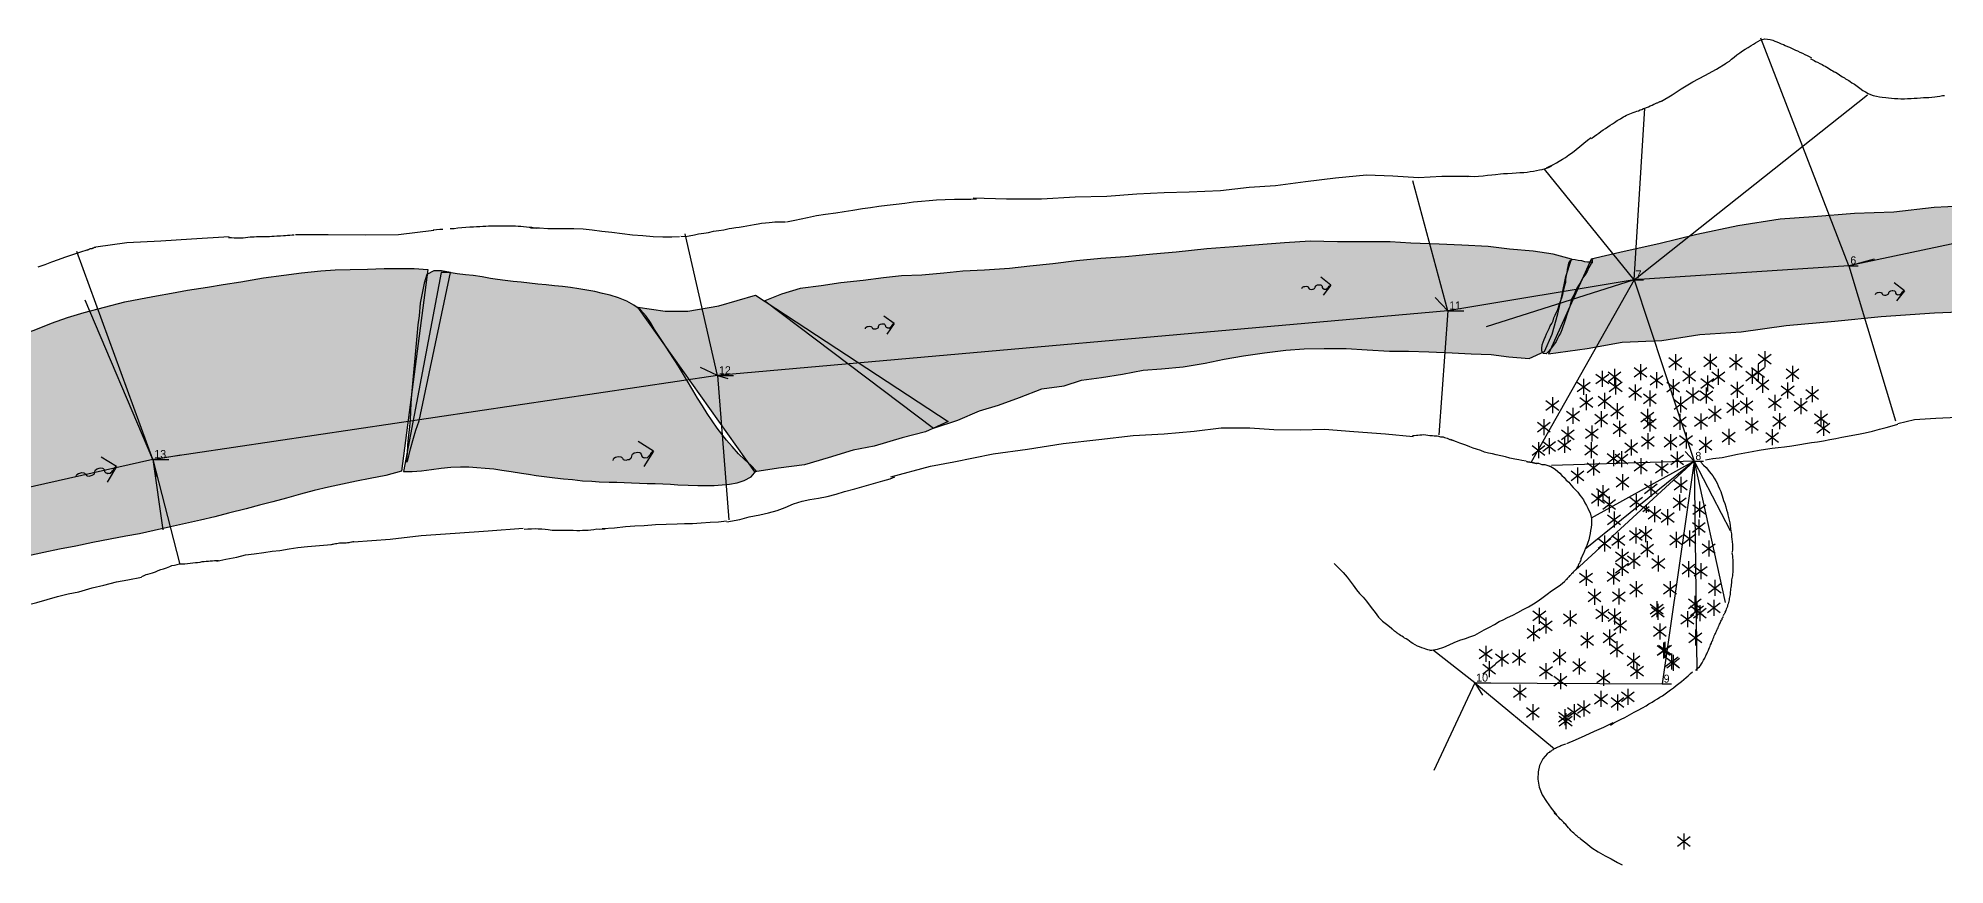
# Model space of a CAD drawing. Header units: millimetres. Extents: x -176 to 102, y -58 to 61.
# Drawn here: x -112.7 to -41.2, y -34.3 to -3.3 of the extents above; entities that cross this region are included whole.
import ezdxf

# ---------------------------------------------------------------- set-up
doc = ezdxf.new("R2010")
doc.units = ezdxf.units.MM
doc.header["$LTSCALE"] = 0.2
doc.linetypes.add('A_water', pattern=[0])
doc.linetypes.add('L_WALL', pattern=[0])
for name, color, linetype in [('LEG', 1, 'Continuous'), ('SCRAP_0', 7, 'Continuous'), ('SPLAY', 2, 'Continuous'), ('STATION', 3, 'Continuous')]:
    doc.layers.add(name, color=color, linetype=linetype)

# ---------------------------------------------------------------- blocks, each defined once
blk = doc.blocks.new('B_water-flow')
at = {"color": 150}
for q in [(-0.2, 0.3), (0.2, 0.3)]:
    blk.add_line((0, 0.5), q, dxfattribs=at)
for points in [[(0, 0.15), (-0.02, 0.16), (-0.03, 0.17), (-0.04, 0.2), (-0.04, 0.23), (-0.04, 0.25), (-0.03, 0.28), (-0.02, 0.29), (0, 0.3)], [(0.08, 0.38), (0.07, 0.39), (0.06, 0.41), (0.05, 0.42), (0.04, 0.44), (0.02, 0.45), (0.01, 0.47), (0, 0.48), (0, 0.5)], [(0, 0.3), (0.02, 0.3), (0.03, 0.3), (0.05, 0.31), (0.06, 0.32), (0.06, 0.33), (0.07, 0.34), (0.07, 0.36), (0.08, 0.38)], [(0, -0.15), (-0.02, -0.14), (-0.03, -0.13), (-0.04, -0.1), (-0.04, -0.08), (-0.04, -0.05), (-0.03, -0.02), (-0.02, -0.01), (0, 0)], [(0, 0), (0.02, 0.01), (0.03, 0.02), (0.04, 0.05), (0.04, 0.08), (0.04, 0.1), (0.03, 0.13), (0.02, 0.14), (0, 0.15)]]:
    blk.add_lwpolyline(points, dxfattribs=at)
blk = doc.blocks.new('B_snow')
at = {"color": 7}
for p, q in [((-0.2, 0.15), (0.2, -0.15)), ((-0.2, -0.15), (0.2, 0.15)), ((0, 0.25), (0, -0.25))]:
    blk.add_line(p, q, dxfattribs=at)

msp = doc.modelspace()

# ---------------------------------------------------------------- hatches: boundary and pattern name
at = {"layer": 'SCRAP_0', "linetype": 'A_water'}
for points in [[(-56.06, -15.13), (-54.61, -14.93), (-53.29, -14.7), (-51.81, -14.64), (-50.38, -14.41), (-48.83, -14.31), (-47.15, -14.07), (-45.32, -13.91), (-43.58, -13.73), (-41.58, -13.6), (-40.05, -13.53), (-38.57, -13.43), (-37.14, -13.24), (-35.86, -13.14), (-34.57, -13.08), (-33.22, -13.01), (-31.75, -12.99), (-30.36, -12.86), (-28.88, -12.6), (-27.4, -12.39), (-25.83, -12.2), (-25.49, -8.97), (-26.85, -8.82), (-28.14, -8.94), (-29.52, -8.97), (-30.78, -8.95), (-32.07, -9.02), (-33.34, -9.1), (-34.76, -9.18), (-36.52, -9.28), (-38.36, -9.46), (-40.06, -9.57), (-41.6, -9.65), (-43.11, -9.82), (-44.58, -9.87), (-46.12, -10), (-47.37, -10.08), (-48.96, -10.34), (-50.49, -10.66), (-51.92, -11.01), (-53.22, -11.3), (-54.46, -11.59), (-56.06, -15.13)], [(-79.12, -17.92), (-78.2, -17.62), (-77.39, -17.27), (-76.68, -17.06), (-75.89, -16.77), (-75.05, -16.45), (-74.22, -16.33), (-73.57, -16.12), (-72.81, -16.02), (-72.03, -15.89), (-71.25, -15.74), (-70.57, -15.69), (-69.75, -15.62), (-68.93, -15.48), (-68.22, -15.34), (-67.49, -15.21), (-66.7, -15.1), (-65.9, -15), (-65.22, -14.95), (-64.47, -14.94), (-63.64, -14.94), (-62.85, -14.98), (-62.02, -15.03), (-61.3, -15.04), (-60.54, -15.06), (-59.67, -15.1), (-58.96, -15.13), (-58.21, -15.16), (-57.54, -15.25), (-56.78, -15.31), (-56.21, -15.05), (-55.92, -14.4), (-55.71, -13.63), (-55.56, -12.97), (-55.4, -12.24), (-55.19, -11.58), (-55.88, -11.4), (-56.63, -11.29), (-57.52, -11.21), (-58.32, -11.11), (-59.31, -11.06), (-60.15, -11.02), (-61.22, -10.99), (-61.99, -10.93), (-62.94, -10.94), (-63.97, -10.93), (-64.99, -10.91), (-65.96, -10.97), (-66.77, -11.03), (-67.86, -11.12), (-68.87, -11.2), (-70.01, -11.32), (-70.89, -11.4), (-71.92, -11.5), (-72.84, -11.56), (-73.75, -11.65), (-74.64, -11.76), (-75.5, -11.85), (-76.26, -11.93), (-77.2, -12), (-78.02, -12.04), (-78.73, -12.11), (-79.55, -12.18), (-80.31, -12.21), (-80.99, -12.29), (-81.75, -12.38), (-82.59, -12.47), (-83.33, -12.58), (-84.11, -12.69), (-84.81, -12.9), (-85.44, -13.15), (-79.12, -17.92)], [(-119.04, -17.65), (-118.49, -17.22), (-117.83, -16.84), (-117.19, -16.48), (-116.5, -16.05), (-115.76, -15.66), (-115.09, -15.3), (-114.51, -14.97), (-113.96, -14.67), (-113.34, -14.44), (-112.77, -14.22), (-112.19, -13.99), (-111.58, -13.77), (-110.96, -13.58), (-110.2, -13.38), (-109.43, -13.19), (-108.85, -13.07), (-108.25, -12.96), (-107.68, -12.86), (-107.09, -12.75), (-106.33, -12.63), (-105.75, -12.53), (-105.08, -12.43), (-104.24, -12.29), (-103.47, -12.18), (-102.81, -12.1), (-102.09, -12.02), (-101.55, -11.99), (-100.98, -11.97), (-100.33, -11.96), (-99.71, -11.94), (-99.12, -11.94), (-98.59, -11.94), (-98.07, -11.97), (-99.06, -19.53), (-99.65, -19.69), (-100.23, -19.81), (-100.75, -19.91), (-101.27, -20.02), (-101.8, -20.13), (-102.33, -20.26), (-102.85, -20.4), (-103.37, -20.54), (-103.88, -20.68), (-104.39, -20.81), (-104.89, -20.95), (-105.55, -21.11), (-106.06, -21.24), (-106.6, -21.37), (-107.16, -21.49), (-107.72, -21.62), (-108.33, -21.76), (-108.89, -21.88), (-109.4, -21.97), (-109.99, -22.08), (-110.64, -22.21), (-111.27, -22.34), (-111.88, -22.45), (-112.47, -22.58), (-113.04, -22.71), (-113.6, -22.84), (-114.16, -22.96), (-114.74, -23.12), (-115.27, -23.29), (-115.78, -23.49), (-119.04, -17.65)], [(-98.99, -19.55), (-98.66, -19.55), (-98.31, -19.52), (-97.94, -19.47), (-97.58, -19.42), (-97.21, -19.38), (-96.85, -19.37), (-96.54, -19.37), (-96.24, -19.39), (-95.92, -19.42), (-95.6, -19.45), (-95.3, -19.49), (-94.95, -19.54), (-94.56, -19.61), (-94.3, -19.65), (-94.01, -19.69), (-93.71, -19.73), (-93.31, -19.78), (-92.99, -19.82), (-92.65, -19.85), (-92.27, -19.89), (-91.93, -19.91), (-91.65, -19.93), (-91.27, -19.94), (-90.99, -19.95), (-90.71, -19.96), (-90.44, -19.97), (-90.14, -19.98), (-89.85, -19.99), (-89.55, -20), (-89.26, -20.01), (-88.97, -20.02), (-88.7, -20.04), (-88.31, -20.06), (-87.95, -20.07), (-87.63, -20.07), (-87.34, -20.07), (-87.04, -20.05), (-86.76, -20.02), (-86.48, -19.97), (-86.21, -19.88), (-85.95, -19.75), (-85.76, -19.52), (-85.95, -19.32), (-86.2, -19.1), (-86.42, -18.88), (-86.66, -18.61), (-86.88, -18.37), (-87.05, -18.15), (-87.23, -17.92), (-87.41, -17.65), (-87.6, -17.37), (-87.78, -17.08), (-87.96, -16.79), (-88.14, -16.5), (-88.38, -16.09), (-88.53, -15.84), (-88.68, -15.59), (-88.84, -15.35), (-89.02, -15.06), (-89.23, -14.75), (-89.4, -14.48), (-89.57, -14.22), (-89.73, -13.96), (-89.89, -13.72), (-90.1, -13.49), (-90.35, -13.31), (-90.61, -13.16), (-90.93, -13.04), (-91.24, -12.94), (-91.52, -12.87), (-91.81, -12.8), (-92.11, -12.75), (-92.41, -12.7), (-92.72, -12.65), (-93.02, -12.61), (-93.33, -12.58), (-93.64, -12.55), (-93.95, -12.52), (-94.26, -12.49), (-94.57, -12.45), (-94.87, -12.42), (-95.17, -12.38), (-95.46, -12.35), (-95.73, -12.31), (-96.04, -12.25), (-96.37, -12.2), (-96.66, -12.17), (-96.97, -12.13), (-97.27, -12.09), (-97.57, -12.08), (-98.99, -19.55)], [(-97.23, -12.08), (-97.56, -12.02), (-97.85, -12.02), (-98.11, -12.16), (-98.21, -12.48), (-98.36, -13.24), (-98.4, -13.71), (-98.45, -14.05), (-98.49, -14.47), (-98.69, -16.66), (-98.71, -16.98), (-98.72, -17.28), (-98.74, -17.62), (-98.77, -17.97), (-98.81, -18.28), (-98.83, -18.56), (-98.85, -18.86), (-98.89, -19.18), (-98.84, -19.17), (-98.72, -18.69), (-98.61, -18.29), (-98.52, -17.99), (-98.4, -17.65), (-97.23, -12.08)], [(-54.41, -11.6), (-54.46, -11.75), (-54.54, -11.9), (-54.61, -12.05), (-54.7, -12.18), (-54.77, -12.28), (-54.82, -12.37), (-54.86, -12.46), (-54.93, -12.57), (-54.99, -12.67), (-55.04, -12.77), (-55.08, -12.88), (-55.14, -13), (-55.19, -13.09), (-55.23, -13.23), (-55.26, -13.36), (-55.31, -13.5), (-55.37, -13.67), (-55.42, -13.83), (-55.47, -13.98), (-55.52, -14.12), (-55.56, -14.24), (-55.61, -14.36), (-55.67, -14.46), (-55.72, -14.56), (-55.77, -14.67), (-55.83, -14.76), (-55.9, -14.86), (-55.98, -14.96), (-56.05, -15.05), (-56.14, -15.13), (-56.25, -15.12), (-56.31, -15.04), (-56.3, -14.93), (-56.29, -14.8), (-56.26, -14.7), (-56.22, -14.6), (-56.17, -14.48), (-56.13, -14.38), (-56.08, -14.29), (-56.03, -14.19), (-55.99, -14.09), (-55.93, -14), (-55.88, -13.9), (-55.85, -13.79), (-55.8, -13.68), (-55.75, -13.57), (-55.7, -13.47), (-55.67, -13.35), (-55.64, -13.26), (-55.59, -13.14), (-55.55, -13.03), (-55.52, -12.91), (-55.49, -12.79), (-55.47, -12.69), (-55.44, -12.57), (-55.41, -12.45), (-55.4, -12.34), (-55.38, -12.2), (-55.36, -12.1), (-55.34, -11.97), (-55.32, -11.86), (-55.3, -11.74), (-55.26, -11.65), (-55.17, -11.59), (-55.06, -11.6), (-54.95, -11.62), (-54.82, -11.64), (-54.71, -11.67), (-54.6, -11.68), (-54.49, -11.68), (-54.41, -11.72), (-54.41, -11.6)], [(-90.2, -13.39), (-89.17, -13.54), (-88.32, -13.53), (-87.16, -13.34), (-85.79, -12.93), (-78.56, -17.67), (-79.41, -18.06), (-80.29, -18.28), (-81.34, -18.6), (-82.13, -18.75), (-83.06, -19.03), (-83.95, -19.3), (-84.92, -19.42), (-85.81, -19.56), (-90.2, -13.39)]]:
    msp.add_hatch(color=1, dxfattribs=at).paths.add_polyline_path(points)

# ---------------------------------------------------------------- linework, layer by layer
at = {"layer": 'LEG'}
for p, q in [((-28, -8.29, -1), (-44.79, -11.83, -1)), ((-44.79, -11.83, -1), (-52.84, -12.36, -1)), ((-52.84, -12.36, -1), (-59.83, -13.52, -1)), ((-52.84, -12.36, -1), (-50.6, -19.16, -1)), ((-59.83, -13.52, -1), (-87.21, -15.95, -1)), ((-87.21, -15.95, -1), (-108.38, -19.09, -1)), ((-108.38, -19.09, -1), (-117.01, -21.04, -1)), ((-50.6, -19.16, -1), (-51.79, -27.51, -1)), ((-58.82, -27.47, -1), (-51.79, -27.51, -1))]:
    msp.add_line(p, q, dxfattribs=at)
at = {"layer": 'SCRAP_0', "color": 10, "linetype": 'L_wall', "elevation": 31, "flags": 128}
for points in [[(-49.38, -4.23), (-49.27, -4.16), (-49.19, -4.09), (-49.1, -4.01), (-48.99, -3.92), (-48.88, -3.85), (-48.78, -3.78), (-48.68, -3.71), (-48.57, -3.65), (-48.46, -3.58), (-48.37, -3.52), (-48.29, -3.47), (-48.21, -3.42), (-48.12, -3.38), (-48.03, -3.35), (-47.94, -3.33), (-47.85, -3.34), (-47.75, -3.35), (-47.64, -3.38), (-47.57, -3.41), (-47.49, -3.44), (-47.41, -3.47), (-47.33, -3.51), (-47.25, -3.54), (-47.18, -3.57), (-47.1, -3.61), (-47.02, -3.64), (-46.94, -3.68), (-46.87, -3.71), (-46.79, -3.75), (-46.72, -3.78), (-46.63, -3.82), (-46.53, -3.86), (-46.44, -3.91), (-46.36, -3.95), (-46.28, -3.99), (-46.2, -4.04)], [(-51.82, -5.66), (-51.42, -5.43), (-51.08, -5.2), (-50.65, -4.94), (-50.2, -4.7), (-49.76, -4.46), (-49.4, -4.24)], [(-46.23, -4.07), (-46.17, -4.1), (-46.1, -4.14), (-46.05, -4.17), (-45.97, -4.2), (-45.88, -4.25), (-45.79, -4.29), (-45.74, -4.32), (-45.68, -4.35), (-45.62, -4.39), (-45.56, -4.43), (-45.51, -4.46), (-45.45, -4.5), (-45.39, -4.53), (-45.34, -4.56), (-45.29, -4.58), (-45.2, -4.64), (-45.15, -4.68), (-45.09, -4.71), (-45.03, -4.75), (-44.96, -4.79), (-44.92, -4.82), (-44.87, -4.85), (-44.8, -4.89), (-44.75, -4.93), (-44.68, -4.97), (-44.63, -5), (-44.58, -5.03)], [(-52.07, -5.76), (-52.05, -5.75), (-52.02, -5.74), (-52, -5.73), (-51.97, -5.72), (-51.95, -5.71), (-51.93, -5.7), (-51.9, -5.69), (-51.88, -5.68), (-51.86, -5.67), (-51.83, -5.66), (-51.82, -5.65)], [(-44.58, -5.03), (-44.48, -5.1), (-44.38, -5.18), (-44.27, -5.26), (-44.17, -5.31), (-44.07, -5.37), (-43.98, -5.41), (-43.88, -5.45), (-43.76, -5.48), (-43.64, -5.5), (-43.54, -5.51), (-43.41, -5.52), (-43.31, -5.54), (-43.2, -5.55), (-43.08, -5.56), (-42.96, -5.56), (-42.84, -5.57), (-42.71, -5.57), (-42.59, -5.56), (-42.46, -5.56), (-42.34, -5.55), (-42.23, -5.55), (-42.11, -5.54), (-42, -5.53), (-41.9, -5.52), (-41.8, -5.52), (-41.68, -5.51), (-41.57, -5.5), (-41.48, -5.49), (-41.38, -5.47), (-41.28, -5.45), (-41.21, -5.45)], [(-54.45, -7.07), (-54.38, -7.01), (-54.33, -6.97), (-54.25, -6.91), (-54.17, -6.86), (-54.1, -6.8), (-54.01, -6.74), (-53.92, -6.69), (-53.83, -6.62), (-53.74, -6.56), (-53.66, -6.51), (-53.58, -6.46), (-53.53, -6.42), (-53.48, -6.39), (-53.41, -6.35), (-53.36, -6.32), (-53.31, -6.29), (-53.25, -6.25), (-53.19, -6.22), (-53.13, -6.19), (-53.07, -6.16), (-53.01, -6.14), (-52.95, -6.11), (-52.88, -6.09), (-52.81, -6.06), (-52.75, -6.04), (-52.68, -6.02), (-52.62, -5.99), (-52.56, -5.97), (-52.5, -5.94), (-52.44, -5.92), (-52.38, -5.9), (-52.31, -5.87), (-52.24, -5.84), (-52.17, -5.81), (-52.11, -5.78), (-52.07, -5.76)], [(-56.13, -8.16), (-56.01, -8.1), (-55.89, -8.05), (-55.76, -7.98), (-55.65, -7.91), (-55.53, -7.84), (-55.42, -7.77), (-55.29, -7.68), (-55.16, -7.59), (-55.02, -7.47), (-54.88, -7.36), (-54.73, -7.24), (-54.59, -7.13), (-54.46, -7.03)], [(-77.63, -9.28), (-76.38, -9.32), (-75.07, -9.32), (-73.8, -9.25), (-72.61, -9.22), (-71.49, -9.14), (-70.47, -9.09), (-69.53, -9.06), (-68.36, -9.01), (-67.28, -8.89), (-66.29, -8.83), (-65.17, -8.67), (-64.04, -8.54), (-62.88, -8.43), (-61.89, -8.46), (-60.93, -8.52), (-60.05, -8.48), (-59.03, -8.47)], [(-59.11, -8.49), (-58.98, -8.48), (-58.83, -8.49), (-58.68, -8.48), (-58.51, -8.46), (-58.34, -8.44), (-58.18, -8.42), (-58.04, -8.41), (-57.86, -8.39), (-57.74, -8.38), (-57.59, -8.37), (-57.42, -8.36), (-57.27, -8.35), (-57.13, -8.34), (-56.98, -8.34), (-56.85, -8.32), (-56.74, -8.3), (-56.62, -8.29), (-56.5, -8.26), (-56.39, -8.24), (-56.29, -8.22), (-56.17, -8.19), (-56.06, -8.15), (-55.96, -8.1), (-55.9, -8.05)], [(-84.63, -10.18), (-84.31, -10.12), (-83.84, -10.02), (-83.5, -9.95), (-83.17, -9.9), (-82.78, -9.85), (-82.46, -9.8), (-82.14, -9.75), (-81.78, -9.69), (-81.48, -9.65), (-81.17, -9.6), (-80.85, -9.56), (-80.52, -9.52), (-80.19, -9.48), (-79.87, -9.44), (-79.57, -9.41), (-79.28, -9.38), (-79, -9.36), (-78.68, -9.35), (-78.33, -9.34), (-78.03, -9.34), (-77.71, -9.33), (-77.5, -9.32)], [(-105.55, -10.77), (-105.43, -10.77), (-105.33, -10.78), (-105.21, -10.78), (-105.1, -10.78), (-105, -10.78), (-104.91, -10.77), (-104.82, -10.76), (-104.73, -10.75), (-104.66, -10.75), (-104.58, -10.75), (-104.5, -10.74), (-104.42, -10.74), (-104.28, -10.73), (-104.2, -10.73), (-104.1, -10.73), (-104.01, -10.73), (-103.92, -10.72), (-103.84, -10.72), (-103.73, -10.71), (-103.6, -10.71), (-103.49, -10.7), (-103.41, -10.7), (-103.33, -10.69), (-103.25, -10.68), (-103.16, -10.67), (-103.09, -10.67)], [(-103.04, -10.66), (-101.81, -10.66), (-100.42, -10.67), (-99.17, -10.66), (-97.85, -10.5)], [(-97.88, -10.49), (-97.75, -10.47), (-97.63, -10.46), (-97.51, -10.46)], [(-97.24, -10.44), (-97.09, -10.43), (-96.95, -10.41), (-96.8, -10.4), (-96.65, -10.38), (-96.5, -10.37), (-96.36, -10.37), (-96.25, -10.36), (-96.13, -10.36), (-96.01, -10.35), (-95.9, -10.35), (-95.8, -10.34), (-95.7, -10.33), (-95.58, -10.33), (-95.46, -10.33), (-95.34, -10.33), (-95.23, -10.33), (-95.13, -10.33), (-95.02, -10.33), (-94.9, -10.33), (-94.79, -10.34), (-94.69, -10.35), (-94.59, -10.35), (-94.49, -10.36), (-94.37, -10.37), (-94.27, -10.38), (-94.17, -10.39), (-94.07, -10.41), (-94, -10.42)], [(-94.22, -10.41), (-93.89, -10.41), (-93.58, -10.43), (-93.24, -10.43), (-92.91, -10.43), (-92.6, -10.43), (-92.25, -10.45), (-91.91, -10.49), (-91.55, -10.53), (-91.17, -10.57), (-90.79, -10.62), (-90.4, -10.67), (-90.01, -10.7), (-89.62, -10.73), (-89.26, -10.75), (-88.93, -10.75), (-88.64, -10.74)], [(-88.59, -10.72), (-88.41, -10.73), (-88.28, -10.71), (-88.08, -10.67), (-87.92, -10.64), (-87.73, -10.61), (-87.55, -10.58), (-87.36, -10.54), (-87.16, -10.51), (-86.98, -10.48), (-86.78, -10.44), (-86.67, -10.42), (-86.52, -10.4), (-86.4, -10.38), (-86.25, -10.36), (-86.11, -10.33), (-85.97, -10.31), (-85.84, -10.29), (-85.69, -10.26), (-85.56, -10.24), (-85.41, -10.22), (-85.28, -10.21), (-85.16, -10.2), (-85.05, -10.18)], [(-85.06, -10.19), (-85.04, -10.19), (-85.01, -10.19), (-84.99, -10.19), (-84.96, -10.19), (-84.93, -10.19), (-84.91, -10.19), (-84.88, -10.19), (-84.86, -10.19), (-84.83, -10.19), (-84.81, -10.19), (-84.79, -10.19), (-84.77, -10.19), (-84.75, -10.19), (-84.72, -10.19), (-84.7, -10.19), (-84.68, -10.18), (-84.66, -10.18)], [(-112.68, -11.87), (-112.42, -11.78), (-112.17, -11.69), (-111.92, -11.6), (-111.68, -11.51), (-111.39, -11.41), (-111.09, -11.31), (-110.85, -11.23)], [(-110.86, -11.24), (-110.84, -11.23), (-110.82, -11.23), (-110.81, -11.22), (-110.79, -11.22), (-110.77, -11.21), (-110.75, -11.2), (-110.73, -11.19), (-110.71, -11.19), (-110.69, -11.18), (-110.68, -11.18), (-110.66, -11.18), (-110.65, -11.17), (-110.63, -11.17), (-110.62, -11.16), (-110.6, -11.16), (-110.58, -11.15), (-110.57, -11.14), (-110.55, -11.14), (-110.53, -11.13), (-110.52, -11.13)], [(-110.52, -11.12), (-109.36, -10.96), (-108.08, -10.9), (-106.93, -10.82), (-105.52, -10.73)], [(-42.96, -17.75), (-42.33, -17.6), (-41.53, -17.55), (-40.74, -17.51), (-39.93, -17.38), (-39.04, -17.14), (-38.21, -16.92), (-37.49, -16.79), (-36.9, -16.7), (-36.27, -16.63), (-35.71, -16.56), (-35.16, -16.5), (-34.52, -16.41), (-33.88, -16.32), (-33.3, -16.25), (-32.68, -16.17), (-32.05, -16.09), (-31.43, -16.01), (-30.82, -15.94), (-30.27, -15.88), (-29.96, -15.85)], [(-50.17, -19.11), (-49.89, -19.06), (-49.55, -19.02), (-49.26, -18.96), (-48.97, -18.89), (-48.69, -18.84), (-48.42, -18.8), (-48.16, -18.75), (-47.92, -18.71), (-47.67, -18.67), (-47.44, -18.64), (-47.21, -18.62), (-46.93, -18.58), (-46.63, -18.53), (-46.42, -18.5), (-46.2, -18.46), (-45.97, -18.43), (-45.74, -18.39), (-45.51, -18.35), (-45.28, -18.31), (-45.06, -18.26), (-44.85, -18.22), (-44.64, -18.18), (-44.43, -18.14), (-44.18, -18.09), (-43.91, -18.03), (-43.65, -17.96), (-43.4, -17.89), (-43.17, -17.83), (-42.96, -17.77)], [(-80.72, -19.75), (-79.23, -19.35), (-78.35, -19.18), (-76.88, -18.88), (-75.59, -18.71), (-74.25, -18.49), (-72.91, -18.34), (-71.63, -18.19), (-70.47, -18.13), (-69.34, -18.03), (-68.33, -17.91), (-67.25, -17.91), (-66.35, -17.97), (-65.37, -17.98), (-64.45, -17.96), (-63.35, -18.05), (-62.17, -18.13), (-61.13, -18.23)], [(-61.15, -18.2), (-61.09, -18.19), (-61.01, -18.18), (-60.96, -18.18), (-60.88, -18.17), (-60.8, -18.17), (-60.74, -18.16), (-60.66, -18.17), (-60.58, -18.18), (-60.51, -18.19), (-60.46, -18.2), (-60.4, -18.2), (-60.34, -18.21), (-60.28, -18.21), (-60.23, -18.21), (-60.18, -18.22), (-60.11, -18.24), (-60.06, -18.25), (-60.01, -18.25), (-59.96, -18.27), (-59.91, -18.28), (-59.85, -18.3), (-59.8, -18.32), (-59.75, -18.34), (-59.7, -18.36), (-59.66, -18.37)], [(-56.89, -19.16), (-57.05, -19.13), (-57.17, -19.11), (-57.32, -19.08), (-57.5, -19.04), (-57.67, -18.99), (-57.84, -18.96), (-58.02, -18.92), (-58.16, -18.88), (-58.3, -18.86), (-58.45, -18.82), (-58.59, -18.76), (-58.75, -18.71), (-58.88, -18.67), (-59.01, -18.62), (-59.15, -18.56), (-59.27, -18.52), (-59.38, -18.48), (-59.5, -18.43), (-59.61, -18.39), (-59.72, -18.35)], [(-56.88, -19.17), (-56.86, -19.17), (-56.84, -19.18), (-56.81, -19.18), (-56.79, -19.18), (-56.77, -19.18), (-56.75, -19.19), (-56.73, -19.19), (-56.71, -19.2), (-56.69, -19.2), (-56.67, -19.21), (-56.65, -19.21), (-56.63, -19.21), (-56.62, -19.22), (-56.6, -19.22), (-56.58, -19.22), (-56.57, -19.23), (-56.55, -19.23), (-56.53, -19.23), (-56.52, -19.24), (-56.51, -19.24)], [(-56.07, -19.33), (-56.18, -19.3), (-56.29, -19.29), (-56.42, -19.25), (-56.54, -19.24)], [(-50.34, -19.2), (-50.24, -19.31), (-50.15, -19.4), (-50.1, -19.46), (-50.03, -19.55), (-49.96, -19.63), (-49.9, -19.71), (-49.84, -19.8), (-49.78, -19.89), (-49.73, -19.98), (-49.69, -20.08), (-49.65, -20.19), (-49.6, -20.29), (-49.57, -20.38), (-49.55, -20.46), (-49.52, -20.55), (-49.49, -20.63), (-49.45, -20.75), (-49.41, -20.87), (-49.38, -20.98), (-49.35, -21.08), (-49.33, -21.17), (-49.31, -21.27), (-49.28, -21.37), (-49.26, -21.47), (-49.24, -21.58), (-49.23, -21.68), (-49.22, -21.78), (-49.2, -21.88), (-49.19, -21.99), (-49.18, -22.08), (-49.17, -22.18), (-49.16, -22.28), (-49.16, -22.38), (-49.16, -22.47), (-49.17, -22.57)], [(-86.86, -21.43), (-86.38, -21.34), (-86.02, -21.25), (-85.63, -21.17), (-85.3, -21.09), (-84.97, -21.01), (-84.68, -20.89), (-84.36, -20.76), (-84.04, -20.66), (-83.75, -20.6), (-83.43, -20.54), (-83.1, -20.48), (-82.76, -20.39), (-82.45, -20.3), (-82.07, -20.2), (-81.71, -20.09), (-81.36, -19.99), (-81.02, -19.9), (-80.74, -19.82), (-80.57, -19.74)], [(-56.07, -19.33), (-56.06, -19.32), (-56.05, -19.33), (-56.04, -19.33), (-56.04, -19.33), (-56.03, -19.33), (-56.02, -19.34), (-56.01, -19.34), (-56.01, -19.34), (-56, -19.34), (-55.99, -19.35), (-55.98, -19.35), (-55.98, -19.36), (-55.97, -19.36), (-55.96, -19.36), (-55.95, -19.37), (-55.94, -19.37), (-55.94, -19.38), (-55.93, -19.38), (-55.92, -19.38), (-55.92, -19.39), (-55.91, -19.39), (-55.9, -19.39), (-55.9, -19.4), (-55.9, -19.4)], [(-55.9, -19.39), (-55.8, -19.46), (-55.7, -19.54), (-55.63, -19.61), (-55.55, -19.69), (-55.47, -19.77), (-55.39, -19.87), (-55.3, -19.95), (-55.22, -20.04), (-55.13, -20.14), (-55.04, -20.23), (-54.96, -20.32), (-54.88, -20.43), (-54.82, -20.51), (-54.75, -20.61), (-54.69, -20.72), (-54.63, -20.82), (-54.58, -20.92), (-54.54, -21.01), (-54.5, -21.1), (-54.47, -21.21), (-54.45, -21.31), (-54.44, -21.42), (-54.45, -21.53), (-54.46, -21.65), (-54.48, -21.76), (-54.49, -21.87), (-54.52, -21.98), (-54.55, -22.1), (-54.58, -22.21), (-54.62, -22.32), (-54.67, -22.42), (-54.71, -22.52), (-54.75, -22.62), (-54.79, -22.71), (-54.83, -22.81)], [(-91.54, -21.68), (-91.08, -21.66), (-90.66, -21.61), (-90.31, -21.58), (-89.96, -21.57), (-89.54, -21.53), (-89.14, -21.52), (-88.73, -21.51), (-88.45, -21.5), (-88.15, -21.5), (-87.82, -21.47), (-87.49, -21.45), (-87.17, -21.43), (-86.88, -21.4)], [(-100.86, -22.18), (-99.48, -22.08), (-98.32, -21.94), (-97.05, -21.86), (-95.81, -21.77), (-94.5, -21.67)], [(-94.46, -21.71), (-94.32, -21.7), (-94.19, -21.69), (-94.05, -21.68), (-93.94, -21.69), (-93.8, -21.7), (-93.68, -21.71), (-93.56, -21.72), (-93.41, -21.74), (-93.26, -21.74), (-93.14, -21.74), (-93, -21.74), (-92.88, -21.74), (-92.74, -21.74), (-92.62, -21.75), (-92.49, -21.76), (-92.38, -21.76), (-92.27, -21.75), (-92.16, -21.75), (-92.06, -21.74), (-91.96, -21.73), (-91.85, -21.72), (-91.74, -21.7), (-91.63, -21.71), (-91.54, -21.69), (-91.43, -21.69)], [(-105.99, -22.9), (-105.65, -22.83), (-105.24, -22.75), (-104.91, -22.67), (-104.58, -22.63), (-104.22, -22.58), (-103.91, -22.53), (-103.62, -22.5), (-103.27, -22.44), (-102.95, -22.39), (-102.59, -22.35), (-102.29, -22.33), (-101.98, -22.3), (-101.69, -22.28)], [(-101.71, -22.28), (-101.66, -22.27), (-101.62, -22.27), (-101.58, -22.26), (-101.54, -22.24), (-101.49, -22.24), (-101.44, -22.23), (-101.39, -22.22), (-101.35, -22.22), (-101.29, -22.22), (-101.25, -22.22), (-101.2, -22.22), (-101.16, -22.22), (-101.13, -22.22), (-101.09, -22.21), (-101.05, -22.21), (-101.02, -22.2), (-100.98, -22.19), (-100.94, -22.18), (-100.91, -22.18), (-100.87, -22.17), (-100.85, -22.17)], [(-54.83, -22.78), (-54.84, -22.82), (-54.85, -22.85), (-54.86, -22.89), (-54.88, -22.93), (-54.9, -22.98), (-54.92, -23.01), (-54.94, -23.05), (-54.95, -23.09), (-54.97, -23.12), (-54.99, -23.15), (-55, -23.17), (-55.02, -23.2), (-55.04, -23.23), (-55.06, -23.26), (-55.1, -23.28), (-55.13, -23.32), (-55.16, -23.35), (-55.19, -23.38), (-55.21, -23.41), (-55.25, -23.44), (-55.27, -23.46), (-55.3, -23.49), (-55.32, -23.52), (-55.34, -23.54), (-55.36, -23.56), (-55.38, -23.59), (-55.4, -23.61), (-55.42, -23.63), (-55.44, -23.66), (-55.47, -23.68)], [(-49.18, -22.59), (-49.17, -22.66), (-49.16, -22.71), (-49.16, -22.78), (-49.15, -22.86), (-49.15, -22.94), (-49.15, -23.03), (-49.15, -23.11), (-49.15, -23.2), (-49.15, -23.27), (-49.15, -23.32), (-49.16, -23.39), (-49.16, -23.45), (-49.17, -23.5), (-49.18, -23.55), (-49.19, -23.61), (-49.19, -23.67), (-49.2, -23.72), (-49.21, -23.78), (-49.21, -23.83), (-49.22, -23.89), (-49.23, -23.94), (-49.23, -24), (-49.24, -24.05), (-49.25, -24.1), (-49.25, -24.15), (-49.26, -24.2), (-49.27, -24.25), (-49.28, -24.3), (-49.28, -24.35), (-49.3, -24.4), (-49.31, -24.45), (-49.32, -24.5), (-49.34, -24.55), (-49.35, -24.6), (-49.37, -24.65), (-49.39, -24.7), (-49.41, -24.76), (-49.44, -24.82)], [(-113.54, -24.68), (-113.14, -24.56), (-112.74, -24.45), (-112.35, -24.34), (-111.96, -24.23), (-111.56, -24.13), (-111.16, -24.05), (-110.66, -23.91), (-110.22, -23.81), (-109.75, -23.68), (-109.32, -23.6), (-108.81, -23.51)], [(-108.8, -23.48), (-108.71, -23.44), (-108.64, -23.41), (-108.57, -23.39), (-108.49, -23.37), (-108.4, -23.34), (-108.29, -23.3), (-108.18, -23.25), (-108.08, -23.22), (-107.98, -23.19), (-107.87, -23.15), (-107.75, -23.1), (-107.67, -23.07), (-107.57, -23.05), (-107.47, -23.03), (-107.38, -23.01), (-107.28, -23), (-107.18, -23), (-107.08, -22.99), (-106.99, -22.98), (-106.88, -22.97), (-106.78, -22.96), (-106.71, -22.95), (-106.61, -22.94), (-106.53, -22.92), (-106.46, -22.92), (-106.38, -22.9), (-106.3, -22.9), (-106.23, -22.89), (-106.15, -22.89), (-106.07, -22.88), (-105.99, -22.88), (-105.92, -22.88)], [(-64.09, -22.99), (-63.95, -23.13), (-63.76, -23.33), (-63.61, -23.51), (-63.49, -23.65), (-63.38, -23.8), (-63.25, -23.98), (-63.14, -24.12), (-63.01, -24.25), (-62.88, -24.41), (-62.7, -24.64), (-62.56, -24.83), (-62.43, -25.01), (-62.28, -25.16), (-62.08, -25.31), (-61.94, -25.42)], [(-60.5, -26.25), (-60.22, -26.2), (-59.98, -26.13), (-59.78, -26.04), (-59.59, -25.96), (-59.38, -25.87), (-59.17, -25.81), (-59, -25.74), (-58.82, -25.68), (-58.64, -25.58), (-58.47, -25.48), (-58.27, -25.38), (-58.08, -25.28), (-57.91, -25.17), (-57.75, -25.1), (-57.59, -25.02), (-57.39, -24.93), (-57.2, -24.83), (-57, -24.72), (-56.81, -24.62), (-56.62, -24.5), (-56.44, -24.39), (-56.26, -24.26), (-56.1, -24.14), (-55.94, -24.02), (-55.77, -23.91), (-55.6, -23.79), (-55.45, -23.67)], [(-50.53, -27), (-50.49, -26.95), (-50.44, -26.91), (-50.4, -26.87), (-50.36, -26.82), (-50.32, -26.76), (-50.3, -26.72), (-50.27, -26.67), (-50.24, -26.62), (-50.22, -26.58), (-50.2, -26.54), (-50.18, -26.5), (-50.16, -26.46), (-50.14, -26.42), (-50.12, -26.38), (-50.1, -26.32), (-50.06, -26.24), (-50.04, -26.2), (-50.02, -26.14), (-50, -26.09), (-49.98, -26.04), (-49.95, -25.98), (-49.93, -25.92), (-49.91, -25.89), (-49.9, -25.85), (-49.88, -25.8), (-49.86, -25.76), (-49.84, -25.71), (-49.82, -25.66), (-49.8, -25.62), (-49.78, -25.58), (-49.76, -25.53), (-49.74, -25.49), (-49.72, -25.44), (-49.7, -25.4), (-49.68, -25.35), (-49.66, -25.31), (-49.64, -25.27), (-49.62, -25.23), (-49.61, -25.19), (-49.59, -25.15), (-49.57, -25.12), (-49.55, -25.09), (-49.54, -25.04), (-49.51, -25), (-49.51, -24.98)], [(-49.43, -24.82), (-49.45, -24.85), (-49.46, -24.87), (-49.47, -24.89), (-49.49, -24.92), (-49.51, -24.95)], [(-61.65, -25.66), (-61.66, -25.65), (-61.67, -25.64), (-61.69, -25.63), (-61.7, -25.62), (-61.72, -25.61), (-61.73, -25.6), (-61.74, -25.59), (-61.76, -25.58), (-61.77, -25.57), (-61.78, -25.56), (-61.8, -25.55), (-61.81, -25.54), (-61.82, -25.53), (-61.84, -25.52), (-61.85, -25.51), (-61.86, -25.5), (-61.87, -25.49), (-61.88, -25.48), (-61.89, -25.47), (-61.9, -25.46), (-61.91, -25.46), (-61.92, -25.45), (-61.93, -25.44), (-61.93, -25.43), (-61.94, -25.42), (-61.95, -25.41), (-61.96, -25.41)], [(-60.37, -26.24), (-60.44, -26.25), (-60.52, -26.24), (-60.58, -26.23), (-60.65, -26.21), (-60.72, -26.18), (-60.81, -26.15), (-60.89, -26.12), (-60.97, -26.09), (-61.06, -26.04), (-61.14, -25.99), (-61.2, -25.95), (-61.27, -25.9), (-61.33, -25.85), (-61.39, -25.82), (-61.45, -25.79), (-61.49, -25.75), (-61.55, -25.72), (-61.61, -25.69), (-61.66, -25.65)], [(-53.73, -29.05), (-53.61, -28.96), (-53.46, -28.89), (-53.33, -28.83), (-53.2, -28.77), (-53.11, -28.72), (-53.02, -28.67), (-52.85, -28.57), (-52.69, -28.49), (-52.53, -28.41), (-52.4, -28.33), (-52.29, -28.26), (-52.17, -28.19), (-52.08, -28.13), (-51.97, -28.07), (-51.88, -28.01), (-51.78, -27.95), (-51.68, -27.88), (-51.58, -27.8), (-51.48, -27.73), (-51.37, -27.65), (-51.27, -27.57), (-51.17, -27.49), (-51.07, -27.42), (-50.98, -27.34), (-50.9, -27.27), (-50.82, -27.2), (-50.73, -27.12), (-50.66, -27.05)], [(-53.64, -28.97), (-53.99, -29.14), (-54.35, -29.29), (-54.7, -29.45), (-55.06, -29.61), (-55.38, -29.75)], [(-56.13, -30.14), (-56.09, -30.11), (-56.05, -30.08), (-56.01, -30.06), (-55.98, -30.03), (-55.94, -30.01), (-55.9, -29.98), (-55.87, -29.96), (-55.83, -29.93), (-55.79, -29.91), (-55.75, -29.89), (-55.72, -29.88), (-55.69, -29.86), (-55.66, -29.85), (-55.63, -29.84), (-55.59, -29.82), (-55.55, -29.8), (-55.52, -29.79), (-55.48, -29.78), (-55.44, -29.76), (-55.4, -29.75)], [(-56.09, -30.12), (-56.27, -30.32), (-56.39, -30.57), (-56.44, -30.8), (-56.45, -31.08), (-56.4, -31.38), (-56.29, -31.66), (-56.13, -31.91), (-55.96, -32.17), (-55.76, -32.42)], [(-54.86, -33.3), (-54.93, -33.26), (-54.98, -33.22), (-55.02, -33.19), (-55.06, -33.15), (-55.11, -33.1), (-55.16, -33.06), (-55.21, -33.01), (-55.26, -32.95), (-55.31, -32.9), (-55.36, -32.84), (-55.4, -32.78), (-55.45, -32.74), (-55.48, -32.7), (-55.52, -32.66), (-55.56, -32.63), (-55.62, -32.58), (-55.67, -32.52), (-55.71, -32.48), (-55.75, -32.43), (-55.8, -32.38), (-55.84, -32.33)], [(-54.87, -33.3), (-54.66, -33.47), (-54.43, -33.65), (-54.2, -33.8), (-53.93, -33.95), (-53.71, -34.07), (-53.47, -34.2), (-53.3, -34.29)]]:
    msp.add_lwpolyline(points, dxfattribs=at)
at = {"layer": 'SCRAP_0', "color": 1, "linetype": 'A_water', "elevation": 7, "flags": 128}
for points in [[(-56.06, -15.13), (-54.61, -14.93), (-53.29, -14.7), (-51.81, -14.64), (-50.38, -14.41), (-48.83, -14.31), (-47.15, -14.07), (-45.32, -13.91), (-43.58, -13.73), (-41.58, -13.6), (-40.05, -13.53), (-38.57, -13.43), (-37.14, -13.24), (-35.86, -13.14), (-34.57, -13.08), (-33.22, -13.01), (-31.75, -12.99), (-30.36, -12.86), (-28.88, -12.6), (-27.4, -12.39), (-25.83, -12.2), (-25.49, -8.97), (-26.85, -8.82), (-28.14, -8.94), (-29.52, -8.97), (-30.78, -8.95), (-32.07, -9.02), (-33.34, -9.1), (-34.76, -9.18), (-36.52, -9.28), (-38.36, -9.46), (-40.06, -9.57), (-41.6, -9.65), (-43.11, -9.82), (-44.58, -9.87), (-46.12, -10), (-47.37, -10.08), (-48.96, -10.34), (-50.49, -10.66), (-51.92, -11.01), (-53.22, -11.3), (-54.46, -11.59), (-56.06, -15.13)], [(-79.12, -17.92), (-78.2, -17.62), (-77.39, -17.27), (-76.68, -17.06), (-75.89, -16.77), (-75.05, -16.45), (-74.22, -16.33), (-73.57, -16.12), (-72.81, -16.02), (-72.03, -15.89), (-71.25, -15.74), (-70.57, -15.69), (-69.75, -15.62), (-68.93, -15.48), (-68.22, -15.34), (-67.49, -15.21), (-66.7, -15.1), (-65.9, -15), (-65.22, -14.95), (-64.47, -14.94), (-63.64, -14.94), (-62.85, -14.98), (-62.02, -15.03), (-61.3, -15.04), (-60.54, -15.06), (-59.67, -15.1), (-58.96, -15.13), (-58.21, -15.16), (-57.54, -15.25), (-56.78, -15.31), (-56.21, -15.05), (-55.92, -14.4), (-55.71, -13.63), (-55.56, -12.97), (-55.4, -12.24), (-55.19, -11.58), (-55.88, -11.4), (-56.63, -11.29), (-57.52, -11.21), (-58.32, -11.11), (-59.31, -11.06), (-60.15, -11.02), (-61.22, -10.99), (-61.99, -10.93), (-62.94, -10.94), (-63.97, -10.93), (-64.99, -10.91), (-65.96, -10.97), (-66.77, -11.03), (-67.86, -11.12), (-68.87, -11.2), (-70.01, -11.32), (-70.89, -11.4), (-71.92, -11.5), (-72.84, -11.56), (-73.75, -11.65), (-74.64, -11.76), (-75.5, -11.85), (-76.26, -11.93), (-77.2, -12), (-78.02, -12.04), (-78.73, -12.11), (-79.55, -12.18), (-80.31, -12.21), (-80.99, -12.29), (-81.75, -12.38), (-82.59, -12.47), (-83.33, -12.58), (-84.11, -12.69), (-84.81, -12.9), (-85.44, -13.15), (-79.12, -17.92)], [(-119.04, -17.65), (-118.49, -17.22), (-117.83, -16.84), (-117.19, -16.48), (-116.5, -16.05), (-115.76, -15.66), (-115.09, -15.3), (-114.51, -14.97), (-113.96, -14.67), (-113.34, -14.44), (-112.77, -14.22), (-112.19, -13.99), (-111.58, -13.77), (-110.96, -13.58), (-110.2, -13.38), (-109.43, -13.19), (-108.85, -13.07), (-108.25, -12.96), (-107.68, -12.86), (-107.09, -12.75), (-106.33, -12.63), (-105.75, -12.53), (-105.08, -12.43), (-104.24, -12.29), (-103.47, -12.18), (-102.81, -12.1), (-102.09, -12.02), (-101.55, -11.99), (-100.98, -11.97), (-100.33, -11.96), (-99.71, -11.94), (-99.12, -11.94), (-98.59, -11.94), (-98.07, -11.97), (-99.06, -19.53), (-99.65, -19.69), (-100.23, -19.81), (-100.75, -19.91), (-101.27, -20.02), (-101.8, -20.13), (-102.33, -20.26), (-102.85, -20.4), (-103.37, -20.54), (-103.88, -20.68), (-104.39, -20.81), (-104.89, -20.95), (-105.55, -21.11), (-106.06, -21.24), (-106.6, -21.37), (-107.16, -21.49), (-107.72, -21.62), (-108.33, -21.76), (-108.89, -21.88), (-109.4, -21.97), (-109.99, -22.08), (-110.64, -22.21), (-111.27, -22.34), (-111.88, -22.45), (-112.47, -22.58), (-113.04, -22.71), (-113.6, -22.84), (-114.16, -22.96), (-114.74, -23.12), (-115.27, -23.29), (-115.78, -23.49), (-119.04, -17.65)], [(-98.99, -19.55), (-98.66, -19.55), (-98.31, -19.52), (-97.94, -19.47), (-97.58, -19.42), (-97.21, -19.38), (-96.85, -19.37), (-96.54, -19.37), (-96.24, -19.39), (-95.92, -19.42), (-95.6, -19.45), (-95.3, -19.49), (-94.95, -19.54), (-94.56, -19.61), (-94.3, -19.65), (-94.01, -19.69), (-93.71, -19.73), (-93.31, -19.78), (-92.99, -19.82), (-92.65, -19.85), (-92.27, -19.89), (-91.93, -19.91), (-91.65, -19.93), (-91.27, -19.94), (-90.99, -19.95), (-90.71, -19.96), (-90.44, -19.97), (-90.14, -19.98), (-89.85, -19.99), (-89.55, -20), (-89.26, -20.01), (-88.97, -20.02), (-88.7, -20.04), (-88.31, -20.06), (-87.95, -20.07), (-87.63, -20.07), (-87.34, -20.07), (-87.04, -20.05), (-86.76, -20.02), (-86.48, -19.97), (-86.21, -19.88), (-85.95, -19.75), (-85.76, -19.52), (-85.95, -19.32), (-86.2, -19.1), (-86.42, -18.88), (-86.66, -18.61), (-86.88, -18.37), (-87.05, -18.15), (-87.23, -17.92), (-87.41, -17.65), (-87.6, -17.37), (-87.78, -17.08), (-87.96, -16.79), (-88.14, -16.5), (-88.38, -16.09), (-88.53, -15.84), (-88.68, -15.59), (-88.84, -15.35), (-89.02, -15.06), (-89.23, -14.75), (-89.4, -14.48), (-89.57, -14.22), (-89.73, -13.96), (-89.89, -13.72), (-90.1, -13.49), (-90.35, -13.31), (-90.61, -13.16), (-90.93, -13.04), (-91.24, -12.94), (-91.52, -12.87), (-91.81, -12.8), (-92.11, -12.75), (-92.41, -12.7), (-92.72, -12.65), (-93.02, -12.61), (-93.33, -12.58), (-93.64, -12.55), (-93.95, -12.52), (-94.26, -12.49), (-94.57, -12.45), (-94.87, -12.42), (-95.17, -12.38), (-95.46, -12.35), (-95.73, -12.31), (-96.04, -12.25), (-96.37, -12.2), (-96.66, -12.17), (-96.97, -12.13), (-97.27, -12.09), (-97.57, -12.08), (-98.99, -19.55)], [(-97.23, -12.08), (-97.56, -12.02), (-97.85, -12.02), (-98.11, -12.16), (-98.21, -12.48), (-98.36, -13.24), (-98.4, -13.71), (-98.45, -14.05), (-98.49, -14.47), (-98.69, -16.66), (-98.71, -16.98), (-98.72, -17.28), (-98.74, -17.62), (-98.77, -17.97), (-98.81, -18.28), (-98.83, -18.56), (-98.85, -18.86), (-98.89, -19.18), (-98.84, -19.17), (-98.72, -18.69), (-98.61, -18.29), (-98.52, -17.99), (-98.4, -17.65), (-97.23, -12.08)], [(-54.41, -11.6), (-54.46, -11.75), (-54.54, -11.9), (-54.61, -12.05), (-54.7, -12.18), (-54.77, -12.28), (-54.82, -12.37), (-54.86, -12.46), (-54.93, -12.57), (-54.99, -12.67), (-55.04, -12.77), (-55.08, -12.88), (-55.14, -13), (-55.19, -13.09), (-55.23, -13.23), (-55.26, -13.36), (-55.31, -13.5), (-55.37, -13.67), (-55.42, -13.83), (-55.47, -13.98), (-55.52, -14.12), (-55.56, -14.24), (-55.61, -14.36), (-55.67, -14.46), (-55.72, -14.56), (-55.77, -14.67), (-55.83, -14.76), (-55.9, -14.86), (-55.98, -14.96), (-56.05, -15.05), (-56.14, -15.13), (-56.25, -15.12), (-56.31, -15.04), (-56.3, -14.93), (-56.29, -14.8), (-56.26, -14.7), (-56.22, -14.6), (-56.17, -14.48), (-56.13, -14.38), (-56.08, -14.29), (-56.03, -14.19), (-55.99, -14.09), (-55.93, -14), (-55.88, -13.9), (-55.85, -13.79), (-55.8, -13.68), (-55.75, -13.57), (-55.7, -13.47), (-55.67, -13.35), (-55.64, -13.26), (-55.59, -13.14), (-55.55, -13.03), (-55.52, -12.91), (-55.49, -12.79), (-55.47, -12.69), (-55.44, -12.57), (-55.41, -12.45), (-55.4, -12.34), (-55.38, -12.2), (-55.36, -12.1), (-55.34, -11.97), (-55.32, -11.86), (-55.3, -11.74), (-55.26, -11.65), (-55.17, -11.59), (-55.06, -11.6), (-54.95, -11.62), (-54.82, -11.64), (-54.71, -11.67), (-54.6, -11.68), (-54.49, -11.68), (-54.41, -11.72), (-54.41, -11.6)], [(-90.2, -13.39), (-89.17, -13.54), (-88.32, -13.53), (-87.16, -13.34), (-85.79, -12.93), (-78.56, -17.67), (-79.41, -18.06), (-80.29, -18.28), (-81.34, -18.6), (-82.13, -18.75), (-83.06, -19.03), (-83.95, -19.3), (-84.92, -19.42), (-85.81, -19.56), (-90.2, -13.39)]]:
    msp.add_lwpolyline(points, close=True, dxfattribs=at)
at = {"layer": 'SPLAY'}
for p, q in [((-44.79, -11.83, -1), (-48.09, -3.3, -1)), ((-52.84, -12.36, -1), (-44.1, -5.42, -1)), ((-52.84, -12.36, -1), (-52.44, -5.93, -1)), ((-52.84, -12.36, -1), (-56.21, -8.21, -1)), ((-59.83, -13.52, -1), (-61.14, -8.65, -1)), ((-87.21, -15.95, -1), (-88.43, -10.63, -1)), ((-108.38, -19.09, -1), (-111.23, -11.3, -1)), ((-44.79, -11.83, -1), (-43.83, -11.57, -1)), ((-44.79, -11.83, -1), (-43.05, -17.64, -1)), ((-52.84, -12.36, -1), (-58.39, -14.12, -1)), ((-52.84, -12.36, -1), (-56.7, -19.19, -1)), ((-108.38, -19.09, -1), (-110.92, -13.12, -1)), ((-59.83, -13.52, -1), (-60.31, -13.02, -1)), ((-59.83, -13.52, -1), (-60.17, -18.17, -1)), ((-87.21, -15.95, -1), (-87.85, -15.64, -1)), ((-87.21, -15.95, -1), (-86.79, -21.36, -1)), ((-87.21, -15.95, -1), (-86.83, -16.06, -1)), ((-108.38, -19.09, -1), (-107.33, -18.92, -1)), ((-108.38, -19.09, -1), (-107.39, -22.98, -1)), ((-108.38, -19.09, -1), (-108.01, -21.73, -1)), ((-108.38, -19.09, -1), (-108.27, -19.73, -1)), ((-50.6, -19.16, -1), (-55.94, -19.32, -1)), ((-50.6, -19.16, -1), (-55.05, -23.24, -1)), ((-50.6, -19.16, -1), (-54.68, -22.45, -1)), ((-50.6, -19.16, -1), (-54.46, -21.3, -1)), ((-50.6, -19.16, -1), (-50.93, -18.8, -1)), ((-50.6, -19.16, -1), (-49.24, -21.76, -1)), ((-50.6, -19.16, -1), (-49.43, -24.45, -1)), ((-50.6, -19.16, -1), (-50.5, -27, -1)), ((-58.82, -27.47, -1), (-60.37, -26.25, -1)), ((-58.82, -27.47, -1), (-60.36, -30.75, -1)), ((-58.82, -27.47, -1), (-55.83, -29.94, -1)), ((-58.82, -27.47, -1), (-58.53, -27.93, -1))]:
    msp.add_line(p, q, dxfattribs=at)
at = {"layer": 'STATION'}
for p, q in [((-44.79, -11.83, -1), (-44.44, -11.83, -1)), ((-52.84, -12.36, -1), (-52.49, -12.36, -1)), ((-59.83, -13.52, -1), (-59.23, -13.52, -1)), ((-87.21, -15.95, -1), (-86.61, -15.95, -1)), ((-108.38, -19.09, -1), (-107.78, -19.09, -1)), ((-50.6, -19.16, -1), (-50.25, -19.16, -1)), ((-58.82, -27.47, -1), (-58.22, -27.47, -1)), ((-51.79, -27.51, -1), (-51.44, -27.51, -1))]:
    msp.add_line(p, q, dxfattribs=at)

# ---------------------------------------------------------------- block references
at = {"layer": 'SCRAP_0'}
for name, p, xscale, yscale, rotation in [('B_water-flow', (-65.05, -12.66, 1), 1.69, 1.69, 276.95), ('B_water-flow', (-43.55, -12.88, 1), 1.69, 1.69, 277.68), ('B_water-flow', (-81.42, -14.15, 1), 1.69, 1.69, 280.35), ('B_snow', (-53.58, -15.99, 1), 1.2, 1.2, 360), ('B_snow', (-52.61, -15.82, 1), 1.2, 1.2, 360), ('B_snow', (-51.3, -15.45, 1), 1.2, 1.2, 360), ('B_snow', (-50.78, -15.96, 1), 1.2, 1.2, 360), ('B_snow', (-49.99, -15.43, 1), 1.2, 1.2, 360), ('B_snow', (-49.69, -15.99, 1), 1.2, 1.2, 360), ('B_snow', (-49.03, -15.45, 1), 1.2, 1.2, 360), ('B_snow', (-48.42, -15.96, 1), 1.2, 1.2, 360), ('B_snow', (-48.2, -15.83, 1), 1.2, 1.2, 360), ('B_snow', (-47.95, -15.33, 1), 1.2, 1.2, 360), ('B_snow', (-46.91, -15.88, 1), 1.2, 1.2, 360), ('B_snow', (-54.74, -16.37, 1), 1.2, 1.2, 360), ('B_snow', (-54.04, -16.07, 1), 1.2, 1.2, 360), ('B_snow', (-53.54, -16.36, 1), 1.2, 1.2, 360), ('B_snow', (-52.81, -16.58, 1), 1.2, 1.2, 360), ('B_snow', (-52.01, -16.12, 1), 1.2, 1.2, 360), ('B_snow', (-51.38, -16.38, 1), 1.2, 1.2, 360), ('B_snow', (-50.65, -16.69, 1), 1.2, 1.2, 360), ('B_snow', (-50.14, -16.7, 1), 1.2, 1.2, 360), ('B_snow', (-50.1, -16.24, 1), 1.2, 1.2, 360), ('B_snow', (-48.98, -16.48, 1), 1.2, 1.2, 360), ('B_snow', (-48.03, -16.29, 1), 1.2, 1.2, 360), ('B_snow', (-47.09, -16.51, 1), 1.2, 1.2, 360), ('B_snow', (-46.17, -16.65, 1), 1.2, 1.2, 360), ('B_snow', (-55.91, -17.06, 1), 1.2, 1.2, 360), ('B_snow', (-54.64, -16.95, 1), 1.2, 1.2, 360), ('B_snow', (-53.96, -16.9, 1), 1.2, 1.2, 360), ('B_snow', (-53.48, -17.28, 1), 1.2, 1.2, 360), ('B_snow', (-52.26, -16.81, 1), 1.2, 1.2, 360), ('B_snow', (-51.11, -17.03, 1), 1.2, 1.2, 360), ('B_snow', (-49.82, -17.38, 1), 1.2, 1.2, 360), ('B_snow', (-49.13, -17.15, 1), 1.2, 1.2, 360), ('B_snow', (-48.63, -17.07, 1), 1.2, 1.2, 360), ('B_snow', (-47.57, -16.97, 1), 1.2, 1.2, 360), ('B_snow', (-46.6, -17.09, 1), 1.2, 1.2, 360), ('B_snow', (-56.23, -17.88, 1), 1.2, 1.2, 360), ('B_snow', (-55.33, -18.16, 1), 1.2, 1.2, 360), ('B_snow', (-55.14, -17.46, 1), 1.2, 1.2, 360), ('B_snow', (-54.43, -18.12, 1), 1.2, 1.2, 360), ('B_snow', (-54.08, -17.58, 1), 1.2, 1.2, 360), ('B_snow', (-53.39, -17.94, 1), 1.2, 1.2, 360), ('B_snow', (-52.35, -17.5, 1), 1.2, 1.2, 360), ('B_snow', (-52.26, -17.75, 1), 1.2, 1.2, 360), ('B_snow', (-51.13, -17.68, 1), 1.2, 1.2, 360), ('B_snow', (-50.34, -17.67, 1), 1.2, 1.2, 360), ('B_snow', (-48.43, -17.82, 1), 1.2, 1.2, 360), ('B_snow', (-47.4, -17.66, 1), 1.2, 1.2, 360), ('B_snow', (-45.84, -17.56, 1), 1.2, 1.2, 360), ('B_snow', (-45.75, -17.91, 1), 1.2, 1.2, 360), ('B_water-flow', (-90.78, -19.05, 1), 2.4, 2.4, 282.8), ('B_snow', (-56.43, -18.75, 1), 1.2, 1.2, 360), ('B_snow', (-56.03, -18.6, 1), 1.2, 1.2, 360), ('B_snow', (-55.46, -18.55, 1), 1.2, 1.2, 360), ('B_snow', (-54.46, -18.74, 1), 1.2, 1.2, 360), ('B_snow', (-52.96, -18.65, 1), 1.2, 1.2, 360), ('B_snow', (-52.33, -18.41, 1), 1.2, 1.2, 360), ('B_snow', (-51.48, -18.44, 1), 1.2, 1.2, 360), ('B_snow', (-50.9, -18.38, 1), 1.2, 1.2, 360), ('B_snow', (-50.17, -18.55, 1), 1.2, 1.2, 360), ('B_snow', (-49.3, -18.25, 1), 1.2, 1.2, 360), ('B_snow', (-47.67, -18.26, 1), 1.2, 1.2, 360), ('B_water-flow', (-110.91, -19.65, 1), 2.4, 2.4, 284.02), ('B_snow', (-54.37, -19.4, 1), 1.2, 1.2, 360), ('B_snow', (-53.62, -19.05, 1), 1.2, 1.2, 360), ('B_snow', (-53.32, -19.08, 1), 1.2, 1.2, 360), ('B_snow', (-52.6, -19.34, 1), 1.2, 1.2, 360), ('B_snow', (-51.81, -19.42, 1), 1.2, 1.2, 360), ('B_snow', (-51.23, -19.1, 1), 1.2, 1.2, 360), ('B_snow', (-54.97, -19.7, 1), 1.2, 1.2, 360), ('B_snow', (-53.28, -19.94, 1), 1.2, 1.2, 360), ('B_snow', (-52.22, -20.19, 1), 1.2, 1.2, 360), ('B_snow', (-51.1, -20.05, 1), 1.2, 1.2, 360), ('B_snow', (-54.2, -20.55, 1), 1.2, 1.2, 360), ('B_snow', (-54.02, -20.36, 1), 1.2, 1.2, 360), ('B_snow', (-53.78, -20.78, 1), 1.2, 1.2, 360), ('B_snow', (-52.77, -20.69, 1), 1.2, 1.2, 360), ('B_snow', (-51.14, -20.71, 1), 1.2, 1.2, 360), ('B_snow', (-50.4, -20.97, 1), 1.2, 1.2, 360), ('B_snow', (-53.6, -21.35, 1), 1.2, 1.2, 360), ('B_snow', (-52.4, -20.95, 1), 0.6, 0.6, 360), ('B_snow', (-52.08, -21.14, 1), 1.2, 1.2, 360), ('B_snow', (-51.59, -21.26, 1), 1.2, 1.2, 360), ('B_snow', (-50.42, -21.64, 1), 1.2, 1.2, 360), ('B_snow', (-53.96, -22.24, 1), 1.2, 1.2, 360), ('B_snow', (-53.44, -22.13, 1), 1.2, 1.2, 360), ('B_snow', (-52.78, -21.94, 1), 1.2, 1.2, 360), ('B_snow', (-52.42, -21.89, 1), 1.2, 1.2, 360), ('B_snow', (-52.36, -22.45, 1), 1.2, 1.2, 360), ('B_snow', (-51.27, -22.11, 1), 1.2, 1.2, 360), ('B_snow', (-50.77, -22.06, 1), 1.2, 1.2, 360), ('B_snow', (-50.05, -22.43, 1), 1.2, 1.2, 360), ('B_snow', (-53.3, -22.74, 1), 1.2, 1.2, 360), ('B_snow', (-53.3, -23.16, 1), 1.2, 1.2, 360), ('B_snow', (-52.86, -22.89, 1), 1.2, 1.2, 360), ('B_snow', (-51.94, -22.99, 1), 1.2, 1.2, 360), ('B_snow', (-54.65, -23.53, 1), 1.2, 1.2, 360), ('B_snow', (-53.62, -23.48, 1), 1.2, 1.2, 360), ('B_snow', (-50.81, -23.2, 1), 1.2, 1.2, 360), ('B_snow', (-50.35, -23.28, 1), 1.2, 1.2, 360), ('B_snow', (-54.33, -24.24, 1), 1.2, 1.2, 360), ('B_snow', (-53.42, -24.23, 1), 1.2, 1.2, 360), ('B_snow', (-52.77, -23.95, 1), 1.2, 1.2, 360), ('B_snow', (-51.5, -23.95, 1), 1.2, 1.2, 360), ('B_snow', (-50.57, -24.5, 1), 1.2, 1.2, 360), ('B_snow', (-49.82, -23.91, 1), 1.2, 1.2, 360), ('B_snow', (-56.4, -24.95, 1), 1.2, 1.2, 360), ('B_snow', (-56.16, -25.32, 1), 1.2, 1.2, 360), ('B_snow', (-55.25, -25.06, 1), 1.2, 1.2, 360), ('B_snow', (-54.04, -24.88, 1), 1.2, 1.2, 360), ('B_snow', (-53.58, -24.98, 1), 1.2, 1.2, 360), ('B_snow', (-53.37, -25.31, 1), 1.2, 1.2, 360), ('B_snow', (-52, -24.7, 1), 1.2, 1.2, 360), ('B_snow', (-51.96, -24.81, 1), 1.2, 1.2, 360), ('B_snow', (-50.85, -25.08, 1), 1.2, 1.2, 360), ('B_snow', (-50.49, -24.76, 1), 1.2, 1.2, 360), ('B_snow', (-50.38, -24.85, 1), 1.2, 1.2, 360), ('B_snow', (-49.86, -24.65, 1), 1.2, 1.2, 360), ('B_snow', (-56.62, -25.61, 1), 1.2, 1.2, 360), ('B_snow', (-54.61, -25.87, 1), 1.2, 1.2, 360), ('B_snow', (-53.77, -25.77, 1), 1.2, 1.2, 360), ('B_snow', (-51.88, -25.54, 1), 1.2, 1.2, 360), ('B_snow', (-50.55, -25.77, 1), 1.2, 1.2, 360), ('B_snow', (-58.41, -26.38, 1), 1.2, 1.2, 360), ('B_snow', (-58.41, -26.38, 1), 1.2, 1.2, 360), ('B_snow', (-57.8, -26.56, 1), 1.2, 1.2, 360), ('B_snow', (-57.16, -26.52, 1), 1.2, 1.2, 360), ('B_snow', (-55.64, -26.5, 1), 1.2, 1.2, 360), ('B_snow', (-53.5, -26.2, 1), 1.2, 1.2, 360), ('B_snow', (-52.87, -26.64, 1), 1.2, 1.2, 360), ('B_snow', (-51.74, -26.25, 1), 1.2, 1.2, 360), ('B_snow', (-51.69, -26.23, 1), 1.2, 1.2, 360), ('B_snow', (-51.44, -26.67, 1), 1.2, 1.2, 360), ('B_snow', (-51.38, -26.72, 1), 1.2, 1.2, 360), ('B_snow', (-58.28, -26.95, 1), 1.2, 1.2, 360), ('B_snow', (-56.15, -27.03, 1), 1.2, 1.2, 360), ('B_snow', (-55.61, -27.4, 1), 1.2, 1.2, 360), ('B_snow', (-54.91, -26.85, 1), 1.2, 1.2, 360), ('B_snow', (-54, -27.28, 1), 1.2, 1.2, 360), ('B_snow', (-52.74, -27.02, 1), 1.2, 1.2, 360), ('B_snow', (-57.13, -27.83, 1), 1.2, 1.2, 360), ('B_snow', (-54.09, -28.07, 1), 1.2, 1.2, 360), ('B_snow', (-53.08, -27.99, 1), 1.2, 1.2, 360), ('B_snow', (-56.64, -28.57, 1), 1.2, 1.2, 360), ('B_snow', (-55.44, -28.75, 1), 1.2, 1.2, 360), ('B_snow', (-55.1, -28.57, 1), 1.2, 1.2, 360), ('B_snow', (-54.73, -28.43, 1), 1.2, 1.2, 360), ('B_snow', (-53.47, -28.2, 1), 1.2, 1.2, 360), ('B_snow', (-55.41, -28.9, 1), 1.2, 1.2, 360), ('B_snow', (-50.98, -33.41, 1), 1.2, 1.2, 360)]:
    msp.add_blockref(name, p, dxfattribs=dict(at, xscale=xscale, yscale=yscale, rotation=rotation))

# ---------------------------------------------------------------- texts
at = {"layer": 'STATION'}
for s, p in [('7', (-52.79, -12.31, -1)), ('6', (-44.74, -11.78, -1)), ('11', (-59.78, -13.47, -1)), ('12', (-87.16, -15.9, -1)), ('13', (-108.33, -19.04, -1)), ('8', (-50.55, -19.11, -1)), ('10', (-58.77, -27.42, -1)), ('9', (-51.74, -27.46, -1))]:
    msp.add_text(s, height=0.3, dxfattribs=at).set_placement(p)

doc.saveas('drawing.dxf')
